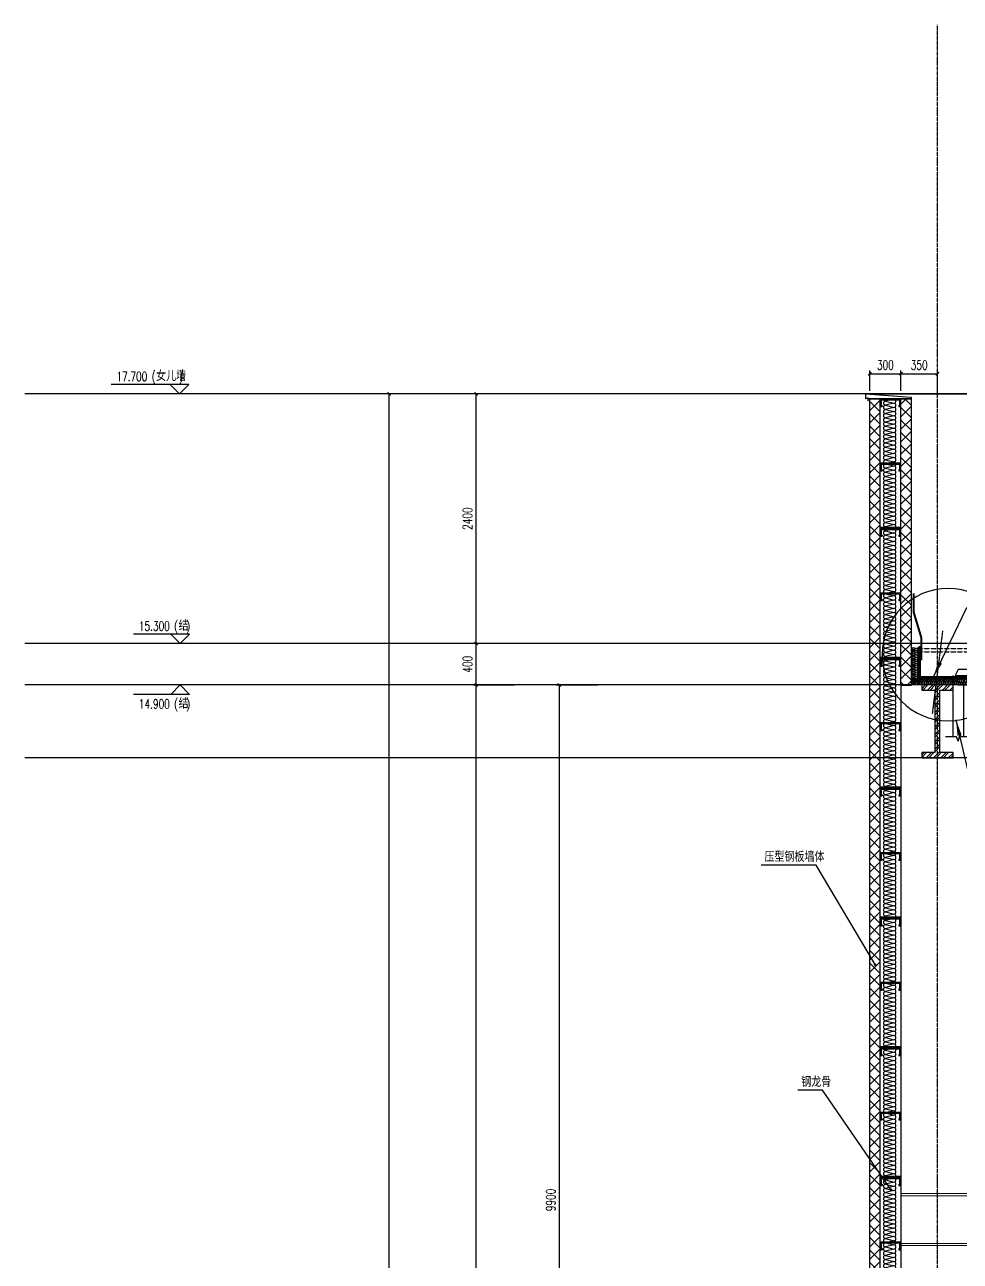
# Model space of a CAD drawing. Extents: x -1899985 to 1774885, y 556286 to 2175695.
# Drawn here: x -1146664 to -1137675, y 577617 to 589505 of the extents above; entities that cross this region are included whole.
import ezdxf

# ---------------------------------------------------------------- set-up
doc = ezdxf.new("R2010")
doc.units = 0
doc.header["$LTSCALE"] = 10
doc.header["$MEASUREMENT"] = 0
for name, pattern in [('20剖面图$0$__DASH', [0.35, 0.25, -0.1]), ('20剖面图$0$DASH', [0.35, 0.25, -0.1]), ('20剖面图$0$DOTE', [2.42, 2, -0.2, 0.02, -0.2])]:
    doc.linetypes.add(name, pattern=pattern)
doc.layers.get('Defpoints').update_dxf_attribs({"color": 210})
for name, color, linetype in [('20剖面图$0$A-AXIS-D', 1, 'Continuous'), ('20剖面图$0$A-AXIS-DOTE', 14, '20剖面图$0$DOTE'), ('20剖面图$0$A-AXIS-DP', 126, 'Continuous'), ('20剖面图$0$A-AXIS-SYMB', 3, 'Continuous'), ('20剖面图$0$A-HATCH-2', 251, 'Continuous'), ('20剖面图$0$A-LIN-V', 9, 'Continuous'), ('20剖面图$0$AS-COLN', 6, 'Continuous'), ('20剖面图$0$AS-WALL', 40, 'Continuous'), ('20剖面图$0$COLUMN', 9, 'Continuous'), ('20剖面图$0$DIM_ELEV', 3, 'Continuous'), ('20剖面图$0$DIM_LEAD', 3, 'Continuous'), ('20剖面图$0$DIM_SYMB', 3, 'Continuous'), ('20剖面图$0$PUB_HATCH', 8, 'Continuous'), ('20剖面图$0$PUB_TEXT', 7, 'Continuous'), ('20剖面图$0$建-墙-填充', 8, 'Continuous'), ('20剖面图$0$建-柱-钢', 9, 'Continuous'), ('A-LIN-V', 9, 'Continuous')]:
    doc.layers.add(name, color=color, linetype=linetype)
doc.layers.add('20剖面图$0$S-bkl', color=4, linetype='Continuous', lineweight=0)
doc.styles.add('20剖面图$0$_TCH_DIM', font='SIMPLEX', dxfattribs={"bigfont": 'GBCBIG'})
doc.styles.add('20剖面图$0$_TCH_DIM_T3', font='SIMPLEX', dxfattribs={"width": 0.705882, "bigfont": 'GBCBIG'})
doc.dimstyles.new('20剖面图$0$_TCH_ARCH&&30', dxfattribs={"dimtxt": 89.25, "dimasz": 30, "dimexe": 30, "dimexo": 30, "dimgap": 37.875, "dimtad": 1, "dimdec": 0, "dimzin": 0, "dimdsep": 46, "dimtxsty": '20剖面图$0$_TCH_DIM_T3', "dimblk": '20剖面图$0$_ArchTick', "dimcen": 0.09, "dimclrt": 7, "dimazin": 2, "dimtfac": 1, "dimtdec": 0, "dimtix": 1, "dimtmove": 2, "dimatfit": 3, "dimfxl": 1, "dimtolj": 1, "dimtzin": 0, "dimarcsym": 0})
pattern_1 = [(45, (60, 0), (-60.000061, 60.000061), []), (135, (60, 0), (-60.000061, -60.000061), [])]

# ---------------------------------------------------------------- blocks, each defined once
blk = doc.blocks.new('20剖面图$0$G$C20E3758E')
at = {"layer": '20剖面图$0$S-bkl'}
for p, q in [((-5686.76, 3153.11), (-4796.84, 3153.11)), ((-5686.76, 3140.39), (-4796.84, 3140.39)), ((-5686.76, 2847.69), (-4796.84, 2847.69)), ((-5686.76, 2834.96), (-4796.84, 2834.96))]:
    blk.add_line(p, q, dxfattribs=at)
blk = doc.blocks.new('20剖面图$0$$LinePat$岩棉板')
at = {"color": 0}
for p, q in [((0, -17), (12, -67)), ((12, -67), (24, -17))]:
    blk.add_line(p, q, dxfattribs=at)
for points in [[(24, -1.5), (0, -1.5)], [(24, -84), (0, -84)]]:
    blk.add_lwpolyline(points)
for centre, start, end in [((12, -17), 0, 180), ((0, -67), 270, 0), ((24, -67), 180, 270)]:
    blk.add_arc(centre, 12, start, end, dxfattribs=at)
blk = doc.blocks.new('20剖面图$0$N53456')
at = {"layer": '20剖面图$0$A-LIN-V'}
h = blk.add_hatch(dxfattribs=at)
h.set_pattern_fill('金属', color=256, scale=10)
h.set_pattern_definition([(45, (350, 0), (-17.67766953, 17.67766953), []), (45, (361.785, 0), (-17.67766953, 17.67766953), [])])
h.paths.add_polyline_path([(1161309, -3405469), (1161299, -3405469), (1161299, -3405769), (1161899, -3405769), (1161899, -3405469), (1161889, -3405469), (1161889, -3405759), (1161309, -3405759)])
at = {"layer": '20剖面图$0$A-AXIS-DOTE', "linetype": '20剖面图$0$__DASH', "ltscale": 2}
blk.add_line((1161674, -3405320), (1161774, -3406120), dxfattribs=at)
at = {"layer": '20剖面图$0$A-LIN-V'}
for points in [[(1161309, -3405469), (1161299, -3405469), (1161299, -3405769), (1161899, -3405769), (1161899, -3405469), (1161889, -3405469), (1161889, -3405469), (1161889, -3405469), (1161889, -3405759), (1161309, -3405759), (1161309, -3405469)], [(1161394, -3405749), (1161424, -3405690), (1161524, -3405690), (1161554, -3405749), (1161394, -3405749)], [(1161474, -3405749), (1161474, -3406338)], [(1161574, -3405749), (1161574, -3406338)]]:
    blk.add_lwpolyline(points, dxfattribs=at)
at = {"layer": '20剖面图$0$A-LIN-V', "linetype": '20剖面图$0$DASH', "ltscale": 0.3}
for points in [[(1161889, -3405489), (1161309, -3405489)], [(1161889, -3405519), (1161309, -3405519)]]:
    blk.add_lwpolyline(points, dxfattribs=at)
at = {"layer": '20剖面图$0$DIM_LEAD'}
for p, q in [((1161440, -3405093), (1160432, -3405093)), ((1161762, -3405760), (1161440, -3405093)), ((1161545, -3406175), (1161397, -3406817)), ((1161397, -3406817), (1160912, -3406817))]:
    blk.add_line(p, q, dxfattribs=at)
for points in [[(1161762, -3405760, 0, 40, 0), (1161697, -3405625, 0, 0, 0)], [(1161545, -3406175, 0, 40, 0), (1161511, -3406321, 0, 0, 0)]]:
    blk.add_lwpolyline(points, format="xyseb", dxfattribs=at)
at = {"layer": '20剖面图$0$DIM_SYMB'}
blk.add_lwpolyline([(1161386, -3406338), (1161494, -3406338), (1161509, -3406296), (1161524, -3406380), (1161539, -3406338), (1161646, -3406338)], dxfattribs=at)
at = {"layer": '20剖面图$0$A-LIN-V', "yscale": 0.7272727272727273, "zscale": 0.7272727272727273}
for p, xscale, rotation in [((1161229, -3405479), -0.7499999999999999, 90), ((1161229, -3405497), -0.7499999999999999, 90), ((1161229, -3405515), -0.7499999999999999, 90), ((1161229, -3405533), -0.7499999999999999, 90), ((1161229, -3405551), -0.7499999999999999, 90), ((1161969, -3405479), 0.7499999999999999, 270), ((1161969, -3405497), 0.7499999999999999, 270), ((1161969, -3405515), 0.7499999999999999, 270), ((1161969, -3405533), 0.7499999999999999, 270), ((1161969, -3405551), 0.7499999999999999, 270), ((1161229, -3405569), -0.7499999999999999, 90), ((1161229, -3405587), -0.7499999999999999, 90), ((1161229, -3405605), -0.7499999999999999, 90), ((1161229, -3405623), -0.7499999999999999, 90), ((1161229, -3405641), -0.7499999999999999, 90), ((1161229, -3405659), -0.7499999999999999, 90), ((1161229, -3405677), -0.7499999999999999, 90), ((1161969, -3405569), 0.7499999999999999, 270), ((1161969, -3405587), 0.7499999999999999, 270), ((1161969, -3405605), 0.7499999999999999, 270), ((1161969, -3405623), 0.7499999999999999, 270), ((1161969, -3405641), 0.7499999999999999, 270), ((1161969, -3405659), 0.7499999999999999, 270), ((1161969, -3405677), 0.7499999999999999, 270), ((1161229, -3405839), -0.7682291666666666, 180), ((1161229, -3405695), -0.7499999999999999, 90), ((1161229, -3405713), -0.7499999999999999, 90), ((1161229, -3405731), -0.7499999999999999, 90), ((1161229, -3405749), -0.7499999999999999, 90), ((1161229, -3405767), -0.7499999999999999, 90), ((1161229, -3405785), -0.7499999999999999, 90), ((1161247, -3405839), -0.7682291666666666, 180), ((1161265, -3405839), -0.7682291666666666, 180), ((1161284, -3405839), -0.7682291666666666, 180), ((1161302, -3405839), -0.7682291666666666, 180), ((1161321, -3405839), -0.7682291666666666, 180), ((1161339, -3405839), -0.7682291666666666, 180), ((1161358, -3405839), -0.7682291666666666, 180), ((1161376, -3405839), -0.7682291666666666, 180), ((1161395, -3405839), -0.7682291666666666, 180), ((1161413, -3405839), -0.7682291666666666, 180), ((1161431, -3405839), -0.7682291666666666, 180), ((1161450, -3405839), -0.7682291666666666, 180), ((1161468, -3405839), -0.7682291666666666, 180), ((1161487, -3405839), -0.7682291666666666, 180), ((1161505, -3405839), -0.7682291666666666, 180), ((1161541, -3405839), 0.7416666666666667, 180), ((1161559, -3405839), 0.7416666666666667, 180), ((1161577, -3405839), 0.7416666666666667, 180), ((1161595, -3405839), 0.7416666666666667, 180), ((1161613, -3405839), 0.7416666666666667, 180), ((1161630, -3405839), 0.7416666666666667, 180), ((1161648, -3405839), 0.7416666666666667, 180), ((1161666, -3405839), 0.7416666666666667, 180), ((1161684, -3405839), 0.7416666666666667, 180), ((1161702, -3405839), 0.7416666666666667, 180), ((1161719, -3405839), 0.7416666666666667, 180), ((1161737, -3405839), 0.7416666666666667, 180), ((1161755, -3405839), 0.7416666666666667, 180), ((1161773, -3405839), 0.7416666666666667, 180), ((1161791, -3405839), 0.7416666666666667, 180), ((1161808, -3405839), 0.7416666666666667, 180), ((1161826, -3405839), 0.7416666666666667, 180), ((1161844, -3405839), 0.7416666666666667, 180), ((1161862, -3405839), 0.7416666666666667, 180), ((1161880, -3405839), 0.7416666666666667, 180), ((1161897, -3405839), 0.7416666666666667, 180), ((1161915, -3405839), 0.7416666666666667, 180), ((1161969, -3405695), 0.7499999999999999, 270), ((1161969, -3405713), 0.7499999999999999, 270), ((1161969, -3405731), 0.7499999999999999, 270), ((1161969, -3405749), 0.7499999999999999, 270), ((1161969, -3405767), 0.7499999999999999, 270), ((1161969, -3405785), 0.7499999999999999, 270), ((1161933, -3405839), 0.7416666666666667, 180), ((1161951, -3405839), 0.7416666666666667, 180), ((1161969, -3405839), 0.7416666666666667, 180), ((1161229, -3405803), -0.7499999999999999, 90), ((1161229, -3405821), -0.7499999999999999, 90), ((1161969, -3405803), 0.7499999999999999, 270), ((1161969, -3405821), 0.7499999999999999, 270)]:
    blk.add_blockref('20剖面图$0$$LinePat$岩棉板', p, dxfattribs=dict(at, xscale=xscale, rotation=rotation))
at = {"layer": '20剖面图$0$PUB_TEXT', "style": '20剖面图$0$_TCH_DIM', "width": 0.705882}
blk.add_text('3~4', height=148.8, dxfattribs=at).set_placement((1160484, -3405041))
at = {"layer": '20剖面图$0$PUB_TEXT', "style": '20剖面图$0$_TCH_DIM'}
for s, p in [('厚钢板檐沟', (1160814, -3405041)), ('雨水管', (1160964, -3406765))]:
    blk.add_text(s, height=168.8, dxfattribs=at).set_placement(p)
blk = doc.blocks.new('20剖面图$0$w432432')
at = {"layer": '20剖面图$0$A-LIN-V', "color": 3, "const_width": 20}
blk.add_lwpolyline([(-1779789, 580840), (-1779789, 580660), (-1779715, 580413), (-1779715, 580194)], dxfattribs=at)
blk = doc.blocks.new('20剖面图$0$G$C59B9C3A2')
at = {"layer": '20剖面图$0$A-LIN-V'}
blk.add_lwpolyline([(79, -17), (-334, -17)], dxfattribs=at)
at = {"layer": '20剖面图$0$AS-WALL'}
blk.add_lwpolyline([(-334, -38), (-334, -5), (-358, -17), (-358, 33), (79, 0), (79, -84)], dxfattribs=at)
blk = doc.blocks.new('20剖面图$0$CURVEPATTERNLIB$SYSLIB$岩棉板')
at = {"color": 0}
for p, q in [((0, -17), (12, -67)), ((12, -67), (24, -17))]:
    blk.add_line(p, q, dxfattribs=at)
for centre, start, end in [((12, -17), 0, 180), ((0, -67), 270, 0), ((24, -67), 180, 270)]:
    blk.add_arc(centre, 12, start, end, dxfattribs=at)
blk = doc.blocks.new('20剖面图$0$CURVEPATTERNLIB$SYSLIB$防水材料1')
at = {"layer": '20剖面图$0$PUB_HATCH'}
h = blk.add_hatch(dxfattribs=at)
h.set_pattern_fill('ANSI31', color=256, scale=10, angle=90, style=0)
h.set_pattern_definition([(45, (-196995.837, -685381.036), (11.22532015, -11.22532015), [])])
h.paths.add_polyline_path([(35, 0), (0, 0), (0, -100), (35, -100), (35, -90), (30, -90), (30, -95), (5, -95), (5, -5), (30, -5), (30, -10), (35, -10)])
h = blk.add_hatch(dxfattribs=at)
h.set_pattern_fill('ANSI31', color=256, scale=10, angle=90, style=0)
h.set_pattern_definition([(45, (-196695.837, -685381.036), (11.22532015, -11.22532015), [])])
h.paths.add_polyline_path([(335, 0), (300, 0), (300, -100), (335, -100), (335, -90), (330, -90), (330, -95), (305, -95), (305, -5), (330, -5), (330, -10), (335, -10)])
at = {"layer": '20剖面图$0$A-LIN-V', "extrusion": (-3.26108e-18, 2.41725e-31, -1)}
blk.add_line((600, 0), (600, -100), dxfattribs=at)
at = {"layer": '20剖面图$0$A-LIN-V'}
for p, q in [((30, -10), (35, -10)), ((330, -10), (335, -10)), ((30, -90), (35, -90)), ((330, -90), (335, -90))]:
    blk.add_line(p, q, dxfattribs=at)
at = {"layer": '20剖面图$0$A-LIN-V', "extrusion": (-3.26108e-18, 2.41725e-31, -1)}
for points in [[(-35, -10), (-35, 0), (0, 0), (0, -100), (-35, -100), (-35, -90)], [(-335, -10), (-335, 0), (-300, 0), (-300, -100), (-335, -100), (-335, -90)], [(-30, -10), (-30, -5), (-5, -5), (-5, -95), (-30, -95), (-30, -90)], [(-330, -10), (-330, -5), (-305, -5), (-305, -95), (-330, -95), (-330, -90)]]:
    blk.add_lwpolyline(points, dxfattribs=at)
at = {"layer": '20剖面图$0$A-LIN-V', "xscale": 0.8142221102150538, "yscale": 0.8108108108108109, "zscale": 0.8142221102150538}
for p in [(0, -20.1), (19.5, -20.1), (39.1, -20.1), (58.6, -20.1), (78.2, -20.1), (97.7, -20.1), (117.2, -20.1), (136.8, -20.1), (156.3, -20.1), (175.9, -20.1), (195.4, -20.1), (215, -20.1), (234.5, -20.1), (254, -20.1), (273.6, -20.1), (293.1, -20.1), (312.7, -20.1), (332.2, -20.1), (351.7, -20.1), (371.3, -20.1), (390.8, -20.1), (410.4, -20.1), (429.9, -20.1), (449.5, -20.1), (469, -20.1), (488.5, -20.1), (508.1, -20.1), (527.6, -20.1), (547.2, -20.1), (566.7, -20.1), (586.2, -20.1)]:
    blk.add_blockref('20剖面图$0$CURVEPATTERNLIB$SYSLIB$岩棉板', p, dxfattribs=at)
blk = doc.blocks.new('20剖面图$0$w42342343')
at = {"layer": '20剖面图$0$PUB_HATCH'}
h = blk.add_hatch(dxfattribs=at)
h.set_pattern_fill('多孔材料', color=256, scale=30, style=0)
h.set_pattern_definition(pattern_1)
h.paths.add_polyline_path([(-1138445, 573427), (-1138445, 585907), (-1138545, 585907), (-1138545, 573427)])
h = blk.add_hatch(dxfattribs=at)
h.set_pattern_fill('多孔材料', color=256, scale=30, style=0)
h.set_pattern_definition(pattern_1)
h.paths.add_polyline_path([(-1138145, 583157), (-1138145, 585907), (-1138245, 585907), (-1138245, 583157)])
at = {"layer": '20剖面图$0$AS-WALL'}
for p, q in [((-1138545, 573427), (-1138545, 585907)), ((-1138545, 585907), (-1138445, 585907)), ((-1138445, 573427), (-1138445, 585907)), ((-1138245, 583157), (-1138245, 585907)), ((-1138245, 585907), (-1138145, 585907)), ((-1138145, 583157), (-1138145, 585907)), ((-1138245, 583157), (-1138145, 583157))]:
    blk.add_line(p, q, dxfattribs=at)
at = {"layer": '20剖面图$0$COLUMN'}
blk.add_lwpolyline([(-1138245, 582457), (-1138245, 568257)], dxfattribs=at)
at = {"layer": '20剖面图$0$A-HATCH-2', "xscale": 2.060149600194392, "yscale": 1.999999999990687, "zscale": 1.999999999990687, "rotation": 269.9999999985291}
for p in [(-1138245, 585907), (-1138245, 584659), (-1138245, 583411), (-1138245, 582163), (-1138245, 580915), (-1138245, 579667), (-1138245, 578419)]:
    blk.add_blockref('20剖面图$0$CURVEPATTERNLIB$SYSLIB$防水材料1', p, dxfattribs=at)
at = {"layer": '20剖面图$0$A-LIN-V'}
blk.add_blockref('20剖面图$0$G$C59B9C3A2', (-1138225, 585924), dxfattribs=at)
blk = doc.blocks.new('20剖面图$0$G$CBF9D2CED')
at = {"layer": '20剖面图$0$建-墙-填充'}
h = blk.add_hatch(dxfattribs=at)
h.set_pattern_fill('金属', color=256, scale=20, style=0)
h.set_pattern_definition([(45, (0, 0), (-35.3553, 35.3553), []), (45, (23.57, 0), (-35.3553, 35.3553), [])])
h.paths.add_polyline_path([(-150, 0), (-150, -50), (-25, -50), (-25, -650), (-150, -650), (-150, -700), (150, -700), (150, -650), (25, -650), (25, -50), (150, -50), (150, 0)])
at = {"layer": '20剖面图$0$建-柱-钢'}
for p, q in [((-150, 0), (-150, -50)), ((150, 0), (-150, 0)), ((150, -50), (150, 0)), ((-150, -50), (-25, -50)), ((-25, -50), (-25, -650)), ((25, -650), (25, -50)), ((25, -50), (150, -50)), ((-25, -650), (-150, -650)), ((-150, -650), (-150, -700)), ((-150, -700), (150, -700)), ((150, -650), (25, -650)), ((150, -700), (150, -650))]:
    blk.add_line(p, q, dxfattribs=at)
blk = doc.blocks.new('20剖面图$0$55555')
at = {"layer": '20剖面图$0$COLUMN'}
blk.add_lwpolyline([(-350, 700), (-350, -14200), (350, -14200), (350, 700)], close=True, dxfattribs=at)
at = {"layer": '20剖面图$0$A-LIN-V'}
blk.add_blockref('20剖面图$0$G$CBF9D2CED', (0, 700), dxfattribs=at)
blk = doc.blocks.new('20剖面图$0$_ArchTick')
at = {"color": 0, "linetype": 'ByBlock', "const_width": 0.4}
blk.add_lwpolyline([(-0.5, -0.5), (0.5, 0.5)], dxfattribs=at)
blk = doc.blocks.new('*D203')
at = {"layer": '20剖面图$0$A-AXIS-DP', "color": 0, "lineweight": -2, "transparency": 16777216}
for p, q in [((-1138545, 585987), (-1138545, 586180)), ((-1138245, 585987), (-1138245, 586180)), ((-1138545, 586150), (-1138245, 586150))]:
    blk.add_line(p, q, dxfattribs=at)
at = {"layer": 'Defpoints', "color": 0, "transparency": 16777216}
for p in [(-1138245, 586150), (-1138545, 585957), (-1138245, 585957)]:
    blk.add_point(p, dxfattribs=at)
at = {"layer": '20剖面图$0$A-AXIS-DP', "color": 0, "lineweight": -2, "transparency": 16777216, "xscale": 30, "yscale": 30, "zscale": 30, "rotation": 180}
blk.add_blockref('20剖面图$0$_ArchTick', (-1138545, 586150), dxfattribs=at)
at = {"layer": '20剖面图$0$A-AXIS-DP', "color": 0, "lineweight": -2, "transparency": 16777216, "xscale": 30, "yscale": 30, "zscale": 30}
blk.add_blockref('20剖面图$0$_ArchTick', (-1138245, 586150), dxfattribs=at)
at = {"layer": '20剖面图$0$A-AXIS-DP', "color": 7, "transparency": 16777216, "insert": (-1138395, 586233), "char_height": 89.2, "attachment_point": 5, "style": '20剖面图$0$_TCH_DIM_T3'}
blk.add_mtext('\\A1;300', dxfattribs=at)
blk = doc.blocks.new('*D204')
at = {"layer": '20剖面图$0$A-AXIS-DP', "color": 0, "lineweight": -2, "transparency": 16777216}
for p, q in [((-1138245, 585987), (-1138245, 586180)), ((-1137895, 585987), (-1137895, 586180)), ((-1138245, 586150), (-1137895, 586150))]:
    blk.add_line(p, q, dxfattribs=at)
at = {"layer": 'Defpoints', "color": 0, "transparency": 16777216}
for p in [(-1137895, 586150), (-1138245, 585957), (-1137895, 585957)]:
    blk.add_point(p, dxfattribs=at)
at = {"layer": '20剖面图$0$A-AXIS-DP', "color": 0, "lineweight": -2, "transparency": 16777216, "xscale": 30, "yscale": 30, "zscale": 30, "rotation": 180}
blk.add_blockref('20剖面图$0$_ArchTick', (-1138245, 586150), dxfattribs=at)
at = {"layer": '20剖面图$0$A-AXIS-DP', "color": 0, "lineweight": -2, "transparency": 16777216, "xscale": 30, "yscale": 30, "zscale": 30}
blk.add_blockref('20剖面图$0$_ArchTick', (-1137895, 586150), dxfattribs=at)
at = {"layer": '20剖面图$0$A-AXIS-DP', "color": 7, "transparency": 16777216, "insert": (-1138070, 586233), "char_height": 89.2, "attachment_point": 5, "style": '20剖面图$0$_TCH_DIM_T3'}
blk.add_mtext('\\A1;350', dxfattribs=at)
blk = doc.blocks.new('*D206')
at = {"layer": '20剖面图$0$A-AXIS-D', "color": 0, "lineweight": -2, "transparency": 16777216}
for p, q in [((-1141957, 583157), (-1142357, 583157)), ((-1142327, 568257), (-1142327, 583157)), ((-1141957, 568257), (-1142357, 568257))]:
    blk.add_line(p, q, dxfattribs=at)
at = {"layer": 'Defpoints', "color": 0, "transparency": 16777216}
for p in [(-1142327, 583157), (-1141927, 583157), (-1141927, 568257)]:
    blk.add_point(p, dxfattribs=at)
at = {"layer": '20剖面图$0$A-AXIS-D', "color": 0, "lineweight": -2, "transparency": 16777216, "xscale": 30, "yscale": 30, "zscale": 30}
for p, rotation in [((-1142327, 583157), 90), ((-1142327, 568257), 270)]:
    blk.add_blockref('20剖面图$0$_ArchTick', p, dxfattribs=dict(at, rotation=rotation))
at = {"layer": '20剖面图$0$A-AXIS-D', "color": 7, "transparency": 16777216, "insert": (-1142410, 575707), "char_height": 89.2, "attachment_point": 5, "rotation": 90, "style": '20剖面图$0$_TCH_DIM_T3'}
blk.add_mtext('\\A1;14900', dxfattribs=at)
blk = doc.blocks.new('*D207')
at = {"layer": '20剖面图$0$A-AXIS-D', "color": 0, "lineweight": -2, "transparency": 16777216}
for p, q in [((-1141957, 583557), (-1142357, 583557)), ((-1142327, 583157), (-1142327, 583557)), ((-1141957, 583157), (-1142357, 583157))]:
    blk.add_line(p, q, dxfattribs=at)
at = {"layer": 'Defpoints', "color": 0, "transparency": 16777216}
for p in [(-1142327, 583557), (-1141927, 583557), (-1141927, 583157)]:
    blk.add_point(p, dxfattribs=at)
at = {"layer": '20剖面图$0$A-AXIS-D', "color": 0, "lineweight": -2, "transparency": 16777216, "xscale": 30, "yscale": 30, "zscale": 30}
for p, rotation in [((-1142327, 583557), 90), ((-1142327, 583157), 270)]:
    blk.add_blockref('20剖面图$0$_ArchTick', p, dxfattribs=dict(at, rotation=rotation))
at = {"layer": '20剖面图$0$A-AXIS-D', "color": 7, "transparency": 16777216, "insert": (-1142410, 583357), "char_height": 89.2, "attachment_point": 5, "rotation": 90, "style": '20剖面图$0$_TCH_DIM_T3'}
blk.add_mtext('\\A1;400', dxfattribs=at)
blk = doc.blocks.new('*D208')
at = {"layer": '20剖面图$0$A-AXIS-D', "color": 0, "lineweight": -2, "transparency": 16777216}
for p, q in [((-1141957, 585957), (-1142357, 585957)), ((-1142327, 583557), (-1142327, 585957)), ((-1141957, 583557), (-1142357, 583557))]:
    blk.add_line(p, q, dxfattribs=at)
at = {"layer": 'Defpoints', "color": 0, "transparency": 16777216}
for p in [(-1142327, 585957), (-1141927, 585957), (-1141927, 583557)]:
    blk.add_point(p, dxfattribs=at)
at = {"layer": '20剖面图$0$A-AXIS-D', "color": 0, "lineweight": -2, "transparency": 16777216, "xscale": 30, "yscale": 30, "zscale": 30}
for p, rotation in [((-1142327, 585957), 90), ((-1142327, 583557), 270)]:
    blk.add_blockref('20剖面图$0$_ArchTick', p, dxfattribs=dict(at, rotation=rotation))
at = {"layer": '20剖面图$0$A-AXIS-D', "color": 7, "transparency": 16777216, "insert": (-1142410, 584757), "char_height": 89.2, "attachment_point": 5, "rotation": 90, "style": '20剖面图$0$_TCH_DIM_T3'}
blk.add_mtext('\\A1;2400', dxfattribs=at)
blk = doc.blocks.new('*D209')
at = {"layer": '20剖面图$0$A-AXIS-D', "color": 0, "lineweight": -2, "transparency": 16777216}
for p, q in [((-1142792, 585957), (-1143192, 585957)), ((-1143162, 567957), (-1143162, 585957)), ((-1142792, 567957), (-1143192, 567957))]:
    blk.add_line(p, q, dxfattribs=at)
at = {"layer": 'Defpoints', "color": 0, "transparency": 16777216}
for p in [(-1143162, 585957), (-1142762, 585957), (-1142762, 567957)]:
    blk.add_point(p, dxfattribs=at)
at = {"layer": '20剖面图$0$A-AXIS-D', "color": 0, "lineweight": -2, "transparency": 16777216, "xscale": 30, "yscale": 30, "zscale": 30}
for p, rotation in [((-1143162, 585957), 90), ((-1143162, 567957), 270)]:
    blk.add_blockref('20剖面图$0$_ArchTick', p, dxfattribs=dict(at, rotation=rotation))
at = {"layer": '20剖面图$0$A-AXIS-D', "color": 7, "transparency": 16777216, "insert": (-1143245, 576957), "char_height": 89.2, "attachment_point": 5, "rotation": 90, "style": '20剖面图$0$_TCH_DIM_T3'}
blk.add_mtext('\\A1;18000', dxfattribs=at)
blk = doc.blocks.new('*D211')
at = {"layer": '20剖面图$0$A-AXIS-DP', "color": 0, "lineweight": -2, "transparency": 16777216}
for p, q in [((-1141157, 583157), (-1141557, 583157)), ((-1141527, 573257), (-1141527, 583157)), ((-1141157, 573257), (-1141557, 573257))]:
    blk.add_line(p, q, dxfattribs=at)
at = {"layer": 'Defpoints', "color": 0, "transparency": 16777216}
for p in [(-1141527, 583157), (-1141127, 583157), (-1141127, 573257)]:
    blk.add_point(p, dxfattribs=at)
at = {"layer": '20剖面图$0$A-AXIS-DP', "color": 0, "lineweight": -2, "transparency": 16777216, "xscale": 30, "yscale": 30, "zscale": 30}
for p, rotation in [((-1141527, 583157), 90), ((-1141527, 573257), 270)]:
    blk.add_blockref('20剖面图$0$_ArchTick', p, dxfattribs=dict(at, rotation=rotation))
at = {"layer": '20剖面图$0$A-AXIS-DP', "color": 7, "transparency": 16777216, "insert": (-1141610, 578207), "char_height": 89.2, "attachment_point": 5, "rotation": 90, "style": '20剖面图$0$_TCH_DIM_T3'}
blk.add_mtext('\\A1;9900', dxfattribs=at)
blk = doc.blocks.new('20剖面图')
at = {"layer": '20剖面图$0$A-AXIS-DOTE', "ltscale": 2}
blk.add_line((-1137895, 562443.9), (-1137895, 589505.1), dxfattribs=at)
at = {"layer": '20剖面图$0$A-AXIS-DOTE', "linetype": '20剖面图$0$__DASH', "ltscale": 2}
for p, q in [((-1044824.9, 585957.5), (-1146664.3, 585957.5)), ((-1044824.9, 583557.5), (-1146664.3, 583557.5)), ((-1044824.9, 583157.5), (-1146664.3, 583157.5)), ((-1044824.9, 582457.5), (-1146664.3, 582457.5))]:
    blk.add_line(p, q, dxfattribs=at)
at = {"layer": '20剖面图$0$A-AXIS-SYMB'}
for p, q in [((-1139058.7, 581425.3), (-1139588.6, 581425.3)), ((-1138494.4, 580470.6), (-1139058.7, 581425.3)), ((-1139000.5, 579260.9), (-1139234.8, 579260.9)), ((-1138343.1, 578306.2), (-1139000.5, 579260.9))]:
    blk.add_line(p, q, dxfattribs=at)
blk.add_lwpolyline([(-1137154.6, 583450.2, 1), (-1138426.5, 583450.2, 1)], format="xyb", close=True, dxfattribs=at)
at = {"layer": '20剖面图$0$A-AXIS-SYMB', "const_width": 12}
for points in [[(-1138491.4, 580465.4, 1), (-1138497.5, 580475.8, 1)], [(-1138339.7, 578301.3, 1), (-1138346.5, 578311.2, 1)]]:
    blk.add_lwpolyline(points, format="xyb", close=True, dxfattribs=at)
at = {"layer": '20剖面图$0$A-LIN-V'}
blk.add_line((-1138532.2, 585957.5), (-1054736.2, 585957.5), dxfattribs=at)
at = {"layer": '20剖面图$0$DIM_ELEV'}
for p, q in [((-1145086.3, 586047.5), (-1145834.4, 586047.5)), ((-1145176.3, 585957.5), (-1145266.3, 586047.5)), ((-1144966.3, 585957.5), (-1145266.3, 585957.5)), ((-1145176.3, 585957.5), (-1145086.3, 586047.5)), ((-1145082, 583647.5), (-1145618.4, 583647.5)), ((-1145172, 583557.5), (-1145262, 583647.5)), ((-1145172, 583557.5), (-1145082, 583647.5)), ((-1144962, 583557.5), (-1145262, 583557.5)), ((-1145172, 583157.5), (-1145262, 583067.5)), ((-1144962, 583157.5), (-1145262, 583157.5)), ((-1145172, 583157.5), (-1145082, 583067.5)), ((-1145082, 583067.5), (-1145618.4, 583067.5))]:
    blk.add_line(p, q, dxfattribs=at)
at = {"layer": '20剖面图$0$A-LIN-V'}
for name, p in [('20剖面图$0$55555', (-1137895, 582457.5)), ('20剖面图$0$w432432', (641665.4, 3200))]:
    blk.add_blockref(name, p, dxfattribs=at)
at = {"layer": '20剖面图$0$A-LIN-V', "xscale": -1}
blk.add_blockref('20剖面图$0$N53456', (23828.6, 3988996.7), dxfattribs=at)
at = {"layer": '20剖面图$0$A-LIN-V', "xscale": 1.571585729816195, "yscale": 1.571585729816195, "zscale": 1.571585729816195}
blk.add_blockref('20剖面图$0$G$C20E3758E', (-1129307.8, 573312.1), dxfattribs=at)
at = {"layer": '20剖面图$0$AS-COLN'}
blk.add_blockref('20剖面图$0$w42342343', (0, 0), dxfattribs=at)
at = {"layer": '20剖面图$0$PUB_TEXT', "style": '20剖面图$0$_TCH_DIM', "width": 0.705882}
for s, height, p in [('(', 89.2, (-1145444.4, 586079)), (')', 89.2, (-1145181.2, 586079)), ('17.700', 89.25, (-1145783.4, 586079)), ('15.300', 89.25, (-1145567.4, 583679)), ('(', 89.2, (-1145228.4, 583679)), (')', 89.2, (-1145112.7, 583679)), ('14.900', 89.25, (-1145567.4, 582931)), ('(', 89.2, (-1145228.4, 582931)), (')', 89.2, (-1145112.7, 582931))]:
    blk.add_text(s, height=height, dxfattribs=at).set_placement(p)
at = {"layer": '20剖面图$0$PUB_TEXT', "style": '20剖面图$0$_TCH_DIM'}
for s, height, p in [('女儿墙', 101.28, (-1145402.4, 586079)), ('结', 101.3, (-1145186.4, 583679)), ('结', 101.3, (-1145186.4, 582931)), ('压型钢板墙体', 101.28, (-1139557.1, 581456.8)), ('钢龙骨', 101.28, (-1139203.3, 579292.4))]:
    blk.add_text(s, height=height, dxfattribs=at).set_placement(p)
at = {"layer": '20剖面图$0$A-AXIS-D'}
for p1, p2, picture, middle in [((-1142762, 567957.5), (-1142762, 585957.5), '*D209', (-1143244.5, 576957.5)), ((-1141927, 583557.5), (-1141927, 585957.5), '*D208', (-1142409.5, 584757.5)), ((-1141927, 583157.5), (-1141927, 583557.5), '*D207', (-1142409.5, 583357.5)), ((-1141927, 568257.5), (-1141927, 583157.5), '*D206', (-1142409.5, 575707.5))]:
    dim = blk.add_aligned_dim(p1=p1, p2=p2, distance=400, dimstyle='20剖面图$0$_TCH_ARCH&&30', dxfattribs=at)
    dim.commit()
    dim.dimension.update_dxf_attribs({"geometry": picture, "text_midpoint": middle})
at = {"layer": '20剖面图$0$A-AXIS-DP'}
for p1, p2, distance, picture, middle in [((-1138545, 585957.5), (-1138245, 585957.5), 192.8, '*D203', (-1138395, 586232.7)), ((-1138245, 585957.5), (-1137895, 585957.5), 192.8, '*D204', (-1138070, 586232.7)), ((-1141127, 573257.5), (-1141127, 583157.5), 400, '*D211', (-1141609.5, 578207.5))]:
    dim = blk.add_aligned_dim(p1=p1, p2=p2, distance=distance, dimstyle='20剖面图$0$_TCH_ARCH&&30', dxfattribs=at)
    dim.commit()
    dim.dimension.update_dxf_attribs({"geometry": picture, "text_midpoint": middle})

msp = doc.modelspace()

# ---------------------------------------------------------------- block references
at = {"layer": 'A-LIN-V'}
msp.add_blockref('20剖面图', (0, 0), dxfattribs=at)

doc.saveas('drawing.dxf')
